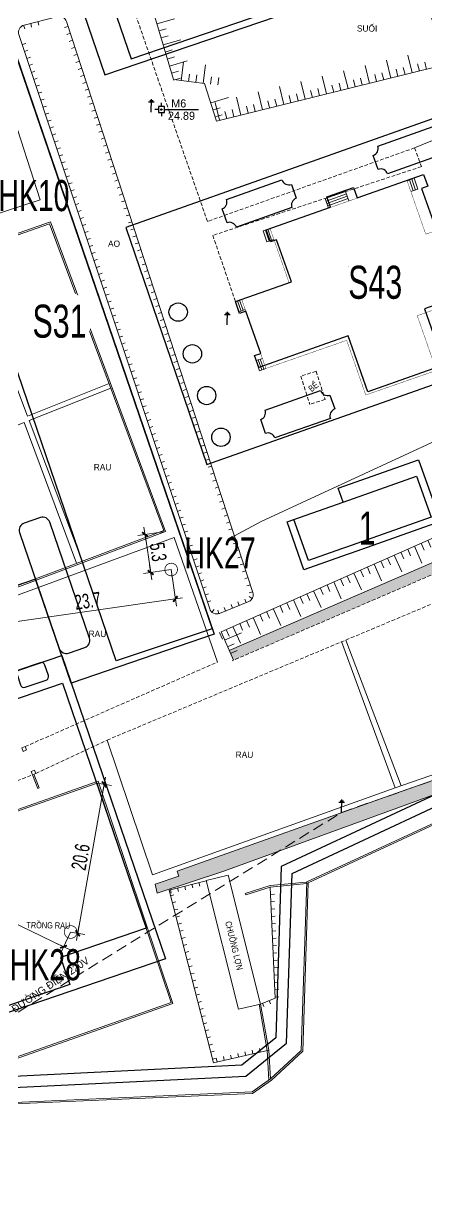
# Model space of a CAD drawing. Header units: inches. Extents: x 496359 to 501064, y 2374078 to 2377203.
# Drawn here: x 497523.6 to 497578.5, y 2376401.1 to 2376560.5 of the extents above; entities that cross this region are included whole.
import ezdxf
from ezdxf.enums import TextEntityAlignment as Align

# ---------------------------------------------------------------- set-up
doc = ezdxf.new("R2010")
doc.units = ezdxf.units.IN
doc.header["$MEASUREMENT"] = 0
doc.linetypes.add('DASHED', pattern=[0.75, 0.5, -0.25])
for name, color, linetype in [('cd', 7, 'Continuous'), ('chu', 6, 'Continuous'), ('coc', 1, 'Continuous'), ('MANH', 147, 'Continuous'), ('MOC - DC2', 1, 'Continuous'), ('NOI', 2, 'Continuous'), ('tl', 8, 'Continuous')]:
    doc.layers.add(name, color=color, linetype=linetype)
for name, color, linetype, lineweight in [('EG Text2', 7, 'Continuous', 18), ('ISO', 252, 'Continuous', 20), ('LC Dim', 8, 'Continuous', 18), ('LC Net dam 1', 30, 'Continuous', 30), ('LC Net manh', 239, 'Continuous', 5)]:
    doc.layers.add(name, color=color, linetype=linetype, lineweight=lineweight)
doc.styles.add('dien giai', font='', dxfattribs={"width": 0.8})
doc.styles.add('EG Hai', font='')
doc.styles.add('style1', font='')
doc.styles.get('dien giai').set_extended_font_data('.VnArial NarrowH')
doc.styles.get('EG Hai').set_extended_font_data('.VnArial NarrowH')
doc.styles.get('style1').set_extended_font_data('.VnAvantH')
doc.dimstyles.new('DIM300', dxfattribs={"dimscale": 0.5, "dimtxt": 2, "dimasz": 0.007, "dimexe": 1, "dimexo": 0, "dimgap": 0.4, "dimtad": 1, "dimtoh": 1, "dimdec": 1, "dimzin": 1, "dimdsep": 46, "dimtxsty": 'dien giai', "dimblk": 'rowdim', "dimcen": 2.5, "dimclrd": 256, "dimclre": 256, "dimclrt": 2, "dimazin": 0, "dimtfac": 1, "dimtdec": 1, "dimtix": 1, "dimtmove": 2, "dimatfit": 0, "dimldrblk": 'dot leader', "dimfxl": 2, "dimtolj": 1, "dimtzin": 0, "dimlwd": -1, "dimlwe": -1, "dimarcsym": 1})
pattern_1 = [(359.267215784, (-736010.08436, -2368366.01803), (0.566607394046, 0.317539068605), [0.375, -0.75]), (119.267215784, (-736010.08436, -2368366.01803), (-0.55830059713, 0.331926862913), [0.375, -0.75]), (59.267215784, (-736010.08436, -2368366.01803), (0.008306796916, 0.64946593152), [-0.75, 0.375])]

# ---------------------------------------------------------------- blocks, each defined once
blk = doc.blocks.new('1')
at = {"layer": 'tl', "color": 250, "lineweight": 0}
blk.add_line((0, -0.5), (0, 0), dxfattribs=at)
blk = doc.blocks.new('t2')
at = {"layer": 'tl', "color": 250, "lineweight": 0}
for p, q in [((-2, 0), (-2, -1)), ((-1, 0), (-1, -1)), ((0, 0), (0, -2.5))]:
    blk.add_line(p, q, dxfattribs=at)
blk = doc.blocks.new('cdien')
at = {"layer": 'cd', "extrusion": (-0.000518657, 0.000768986, 1)}
for p, q in [((0, 0), (0, 3.5, 0)), ((-0.8, 2.78, 0), (0.76, 2.78, 0)), ((-0.46, 3.14, 0), (0.49, 3.14, 0))]:
    blk.add_line(p, q, dxfattribs=at)
blk = doc.blocks.new('2')
at = {"layer": 'coc'}
blk.add_blockref('1', (0, 0.5), dxfattribs=at)
blk = doc.blocks.new('MOC')
at = {"layer": 'MOC - DC2'}
for points in [[(-0.4, 0), (-0.9, 0)], [(0, 0.4), (0, 0.9)], [(0.4, 0), (5.03, 0)], [(0, -0.4), (0, -0.9)]]:
    blk.add_lwpolyline(points, dxfattribs=at)
blk.add_lwpolyline([(-0.4, -0.4), (0.4, -0.4), (0.4, 0.4), (-0.4, 0.4)], close=True, dxfattribs=at)
blk.add_circle((0, 0), 0.0868, dxfattribs=at)
blk = doc.blocks.new('Nền HT mới')
at = {"layer": 'MANH', "lineweight": 0}
h = blk.add_hatch(dxfattribs=at)
h.set_pattern_fill('HONEY', color=8, scale=3, angle=-0.7328, style=0)
h.set_pattern_definition(pattern_1)
h.paths.add_polyline_path([(886.71, 219.73), (886.11, 221.17), (824.11, 194.32), (824.68, 193.01)])
h = blk.add_hatch(dxfattribs=at)
h.set_pattern_fill('HONEY', color=8, scale=3, angle=-0.7328, style=0)
h.set_pattern_definition(pattern_1)
h.paths.add_polyline_path([(862.74, 178.63), (901.15, 191.89), (920.24, 200.23), (913.11, 216.4), (912.22, 216), (918.46, 200.79), (890.57, 190.2), (847.37, 175.1), (817.03, 164.27), (817.27, 163.62), (814.02, 162.52), (814.33, 161.29), (823.38, 164.28)])
at = {"layer": 'MANH', "color": 2, "lineweight": 0}
blk.add_line((820.96, 163.01, -5.82), (823.98, 163.74, -4.92), dxfattribs=at)
at = {"layer": 'MANH', "color": 1, "linetype": 'DASHED', "lineweight": 0, "ltscale": 3, "elevation": -28.38}
blk.add_lwpolyline([(338.8, 83.45), (320.94, 78.75), (340.42, 30.66), (364.41, 31.76), (393.69, 33.78), (433.64, 49.39), (462.8, 58.64), (490.97, 67.81), (516.49, 76.2), (548.21, 86.54), (576.26, 95.7), (610.19, 94.18), (634.86, 101.12), (676.11, 115.48), (714.18, 128.71), (753.35, 142.39), (783.93, 137.98), (839.41, 172.28), (890.57, 190.2), (916.29, 216.65), (939.12, 240.49), (989.34, 305.87)], dxfattribs=at)
at = {"layer": 'MANH', "color": 4, "lineweight": 0, "elevation": -28.38}
for points in [[(625.82, 94.94), (694.69, 118.79), (709.81, 122.6), (746.29, 131.1), (750.58, 132.1), (766.12, 128.82), (774.27, 131.84), (782.63, 132.32), (788.25, 132.53), (794.88, 132.79), (827.24, 134.21), (829.73, 135.97), (833.89, 139.84), (834.67, 162.81), (863.51, 176.19), (895.21, 182.17), (920.73, 192.35), (930.35, 197.92), (944.79, 202.6), (967.22, 211.47)], [(846.31, 302.75), (851.18, 288.03), (854.71, 277.58), (863.84, 279.87), (878.01, 277.41), (887.02, 275.08), (904.86, 269.73), (934.71, 249.33), (944.97, 235.84), (960.04, 219.76), (967.56, 211.39), (944.86, 202.41), (930.43, 197.73), (920.81, 192.17), (895.27, 181.97), (863.57, 176), (834.85, 162.67)], [(626.85, 91.63), (626.06, 94.81), (694.75, 118.6), (709.86, 122.41), (746.34, 130.9), (750.58, 131.89), (766.14, 128.61), (774.31, 131.64), (782.64, 132.12), (788.26, 132.33), (794.89, 132.59), (827.3, 134.01), (829.85, 135.81), (834.12, 139.78), (834.85, 162.67)]]:
    blk.add_lwpolyline(points, dxfattribs=at)
at = {"layer": 'MANH', "color": 3, "linetype": 'DASHED', "lineweight": 0, "elevation": -28.38}
for points in [[(849.35, 262.81), (821.16, 252.78), (805.48, 297.91)], [(849.35, 262.81), (850.27, 260.25), (821.88, 250.88), (824.97, 241.87)], [(921.66, 233.9), (906.03, 227.29), (886.71, 219.73), (824.5, 192.93)], [(797.81, 177.6), (807.49, 182.13), (923.25, 230.69)], [(796.35, 181.25), (822.52, 192.77)], [(785.88, 135.62), (788.58, 136.32), (777.14, 169.37), (797.35, 177.41)]]:
    blk.add_lwpolyline(points, dxfattribs=at)
at = {"layer": 'MANH', "color": 2, "lineweight": 0, "elevation": -28.38}
for points in [[(824.68, 193.01), (823.01, 196.89), (881.74, 222.88), (857.79, 275.19), (822.4, 266.46), (820.77, 271.59), (816.52, 272.11), (813.22, 283.27), (822.94, 285.68), (831.91, 282.66), (850.99, 287.96)], [(791.78, 276.17), (798.4, 255.71)], [(849.35, 262.81), (855.68, 265.4), (871.1, 231.65), (828.48, 211.9), (824.84, 209.96)], [(848.32, 258.33), (849.28, 258.67)], [(848.64, 258.45), (849.16, 256.95)], [(848.96, 258.56), (849.48, 257.06)], [(849.28, 258.67), (849.8, 257.17)], [(837.18, 255.89), (839.95, 256.85)], [(839.95, 256.85), (840.4, 255.57)], [(848.84, 256.84), (849.8, 257.17)], [(788.64, 252.55), (798.4, 255.71)], [(837.18, 255.89), (837.63, 254.6)], [(837.3, 255.56), (840.06, 256.53)], [(837.41, 255.24), (840.17, 256.21)], [(837.52, 254.92), (840.29, 255.89)], [(792.78, 202.03), (815.45, 210.56), (799.8, 252.73), (776.87, 244.68), (776.87, 244.68), (792.78, 202.03)], [(829.68, 251.82), (828.72, 251.49)], [(829.24, 249.99), (828.72, 251.49)], [(829.56, 250.1), (829.04, 251.6)], [(830.21, 250.33), (829.24, 249.99)], [(829.88, 250.22), (829.36, 251.71)], [(788.29, 248.48), (796.65, 226.27)], [(825.82, 242.16), (824.97, 241.87)], [(825.45, 240.49), (824.97, 241.87)], [(825.73, 240.58), (825.25, 241.97)], [(826.3, 240.78), (825.45, 240.49)], [(826.02, 240.68), (825.53, 242.07)], [(828.63, 234.13), (827.78, 233.83)], [(828.26, 232.45), (827.78, 233.83)], [(828.54, 232.55), (828.06, 233.93)], [(828.26, 232.45), (829.11, 232.75)], [(828.82, 232.65), (828.34, 234.03)], [(796.65, 226.27), (807.76, 230.7)], [(808, 230.07), (796.88, 225.67)], [(796.22, 225.4), (785.81, 221.28)], [(803.34, 206.22), (796.22, 225.4)], [(796.88, 225.67), (804.09, 206.5)], [(813.67, 163.8), (846.69, 175.63), (879.84, 187.12), (917.56, 201.14), (911.37, 215.82), (907.68, 223.96)], [(824.11, 194.32), (886.11, 221.17)], [(817.27, 163.62), (817.03, 164.27), (847.37, 175.1), (890.57, 190.2), (918.46, 200.79), (912.22, 216), (913.11, 216.4), (920.24, 200.23), (901.15, 191.89), (862.74, 178.63), (823.38, 164.28), (814.33, 161.29), (814.02, 162.52), (817.27, 163.62)], [(822.52, 192.77), (816.65, 209.72), (788.36, 199.33), (795.14, 182.92)], [(839.4, 195.58), (846.69, 175.63)], [(847.54, 175.92), (839.98, 195.76)], [(807.49, 182.13), (813.67, 163.8)], [(798.09, 175.55), (797.34, 177.41)], [(798.27, 175.63), (797.53, 177.48)], [(816.46, 146.26), (790.04, 136.96), (779.47, 167.11), (806.27, 176.52), (816.46, 146.26)], [(798.09, 175.55), (798.27, 175.63)], [(829.49, 139.9), (821.97, 138.19), (815.93, 161.71), (820.97, 162.97)], [(825.36, 145.46), (820.96, 163.01)], [(828.38, 146.18), (823.98, 163.74)], [(834.85, 162.65), (834.66, 162.59)], [(826.36, 161.06), (826.3, 161.25)], [(829.71, 162.11), (830.36, 146.98), (828.38, 146.18)], [(828.38, 146.18), (825.36, 145.46)], [(829.53, 135.83), (829.3, 139.87), (828.18, 146.15)], [(829.73, 135.97), (829.49, 139.9), (828.38, 146.18)]]:
    blk.add_lwpolyline(points, dxfattribs=at)
blk.add_lwpolyline([(821.46, 200.01), (795.5, 278.24, -0.435873), (796.2, 279.53), (800.78, 280.68, -0.394322), (801.97, 280.02), (827.35, 202.25, -0.393708), (826.78, 201.02), (822.79, 199.4, -0.433538)], format="xyb", close=True, dxfattribs=at)
at = {"layer": 'MANH', "color": 2, "lineweight": 0, "const_width": 0.05, "elevation": -28.38}
blk.add_lwpolyline([(829.11, 232.75), (840.1, 236.59), (842.7, 229.14), (852.31, 232.49), (849.71, 239.94), (860.64, 243.87), (857.41, 253.34), (850.86, 251.05), (848.32, 258.33), (829.68, 251.82), (832.27, 244.42), (825.82, 242.16), (829.11, 232.75)], dxfattribs=at)
at = {"layer": 'MANH', "color": 2, "lineweight": 0, "elevation": -28.38}
for points in [[(792.9, 202.29), (815.2, 210.68), (799.68, 252.48), (777.13, 244.56)], [(796.53, 180.79), (796.35, 181.25), (795.88, 181.07), (796.07, 180.6)], [(797.81, 177.6), (797.63, 178.06), (797.16, 177.87), (797.35, 177.41)], [(816.21, 146.38), (790.17, 137.21), (779.73, 166.99), (806.15, 176.27), (816.21, 146.38)]]:
    blk.add_lwpolyline(points, close=True, dxfattribs=at)
at = {"layer": 'MANH', "color": 2, "linetype": 'DASHED', "lineweight": 0, "elevation": -28.38}
for points in [[(835.94, 232.38), (833.86, 231.72)], [(833.86, 231.72), (835.08, 227.87)], [(835.94, 232.38), (837.16, 228.54)], [(837.16, 228.54), (835.08, 227.87)]]:
    blk.add_lwpolyline(points, dxfattribs=at)
at = {"layer": 'MANH', "color": 1, "lineweight": 0, "elevation": -28.38}
for points in [[(834.67, 162.81), (834.61, 162.78), (829.67, 162.31), (826.3, 161.25)], [(834.66, 162.59), (829.71, 162.11), (826.36, 161.06)]]:
    blk.add_lwpolyline(points, dxfattribs=at)
at = {"layer": 'MOC - DC2', "lineweight": 0}
blk.add_point((814.89, 268.02, -3.49), dxfattribs=at)
at = {"layer": 'cd', "lineweight": 0, "xscale": 0.5, "yscale": 0.5, "zscale": 0.5, "rotation": 359.2672157837458}
for p in [(813.52, 267.68, -2.62), (823.84, 238.72, -2.53), (839.41, 172.28, -4.79)]:
    blk.add_blockref('cdien', p, dxfattribs=at)
at = {"layer": 'MOC - DC2', "lineweight": 0}
blk.add_blockref('MOC', (814.89, 268.02, -3.49), dxfattribs=at)
at = {"layer": 'NOI', "color": 2, "lineweight": 0}
for name, p, rotation in [('1', (796.13, 279.51, -2.69), 18.56999224266611), ('1', (797.1, 279.75, -2.69), 14.1542116848365), ('1', (798.07, 280, -2.69), 14.1542116848365), ('1', (802.19, 279.36, -2.69), 288.07267303035), ('t2', (814.28, 279.69, -2.99), 106.4640769393147), ('1', (802.5, 278.41, -2.69), 288.07267303035), ('1', (802.81, 277.46, -2.69), 288.07267303035), ('t2', (815.13, 276.82, -2.99), 106.4640769393147), ('1', (795.95, 276.88, -2.69), 108.3585656710633), ('1', (796.26, 275.94, -2.69), 108.3585656710633), ('1', (803.12, 276.51, -2.69), 288.07267303035), ('t2', (849.03, 273.02, -2.99), 193.8533000437479), ('1', (796.58, 274.99, -2.69), 108.3585656710633), ('1', (796.89, 274.04, -2.69), 108.3585656710633), ('1', (803.43, 275.55, -2.69), 288.07267303035), ('1', (803.74, 274.6, -2.69), 288.07267303035), ('t2', (815.98, 273.94, -2.99), 106.4640769393147), ('t2', (817.6, 271.98, -2.99), 173.1013544266785), ('t2', (843.2, 271.59, -2.99), 193.8533000437479), ('t2', (846.11, 272.31, -2.99), 193.8533000437479), ('1', (797.21, 273.09, -2.69), 108.3585656710633), ('1', (804.05, 273.65, -2.69), 288.07267303035), ('1', (804.36, 272.7, -2.69), 288.07267303035), ('t2', (820.58, 271.62, -2.99), 173.1013544266785), ('t2', (837.37, 270.15, -2.99), 193.8533000437479), ('t2', (840.29, 270.87, -2.99), 193.8533000437479), ('1', (797.52, 272.14, -2.69), 108.3585656710633), ('1', (797.84, 271.19, -2.69), 108.3585656710633), ('1', (804.67, 271.75, -2.69), 288.07267303035), ('t2', (831.55, 268.72, -2.99), 193.8533000437479), ('t2', (834.46, 269.43, -2.99), 193.8533000437479), ('1', (798.15, 270.24, -2.69), 108.3585656710633), ('1', (798.47, 269.29, -2.69), 108.3585656710633), ('1', (804.98, 270.8, -2.69), 288.07267303035), ('1', (805.29, 269.85, -2.69), 288.07267303035), ('t2', (821.62, 268.92, -2.99), 107.6315246291364), ('t2', (822.81, 266.56, -2.99), 193.8533000437479), ('t2', (825.72, 267.28, -2.99), 193.8533000437479), ('t2', (828.64, 268, -2.99), 193.8533000437479), ('1', (798.78, 268.34, -2.69), 108.3585656710633), ('1', (805.6, 268.9, -2.69), 288.07267303035), ('1', (805.91, 267.95, -2.69), 288.07267303035), ('1', (799.1, 267.39, -2.69), 108.3585656710633), ('1', (799.41, 266.44, -2.69), 108.3585656710633), ('1', (806.22, 267, -2.69), 288.07267303035), ('1', (799.73, 265.5, -2.69), 108.3585656710633), ('1', (800.04, 264.55, -2.69), 108.3585656710633), ('1', (806.54, 266.05, -2.69), 288.07267303035), ('1', (806.85, 265.1, -2.69), 288.07267303035), ('1', (800.36, 263.6, -2.69), 108.3585656710633), ('1', (807.16, 264.15, -2.69), 288.07267303035), ('1', (807.47, 263.2, -2.69), 288.07267303035), ('1', (800.67, 262.65, -2.69), 108.3585656710633), ('1', (800.99, 261.7, -2.69), 108.3585656710633), ('1', (807.78, 262.25, -2.69), 288.07267303035), ('1', (801.3, 260.75, -2.69), 108.3585656710633), ('1', (801.62, 259.8, -2.69), 108.3585656710633), ('1', (808.09, 261.29, -2.69), 288.07267303035), ('1', (808.4, 260.34, -2.69), 288.07267303035), ('1', (801.93, 258.85, -2.69), 108.3585656710633), ('1', (808.71, 259.39, -2.69), 288.07267303035), ('1', (809.02, 258.44, -2.69), 288.07267303035), ('1', (802.25, 257.9, -2.69), 108.3585656710633), ('1', (802.56, 256.95, -2.69), 108.3585656710633), ('1', (809.33, 257.49, -2.69), 288.07267303035), ('1', (802.88, 256, -2.69), 108.3585656710633), ('1', (803.19, 255.05, -2.69), 108.3585656710633), ('1', (809.64, 256.54, -2.69), 288.07267303035), ('1', (809.95, 255.59, -2.69), 288.07267303035), ('1', (803.51, 254.11, -2.69), 108.3585656710633), ('1', (810.26, 254.64, -2.69), 288.07267303035), ('1', (810.57, 253.69, -2.69), 288.07267303035), ('1', (803.82, 253.16, -2.69), 108.3585656710633), ('1', (804.14, 252.21, -2.69), 108.3585656710633), ('1', (810.88, 252.74, -2.69), 288.07267303035), ('1', (804.45, 251.26, -2.69), 108.3585656710633), ('1', (804.77, 250.31, -2.69), 108.3585656710633), ('1', (811.19, 251.79, -2.69), 288.07267303035), ('1', (811.5, 250.84, -2.69), 288.07267303035), ('1', (805.08, 249.36, -2.69), 108.3585656710633), ('1', (811.81, 249.89, -2.69), 288.07267303035), ('1', (812.12, 248.94, -2.69), 288.07267303035), ('1', (805.4, 248.41, -2.69), 108.3585656710633), ('1', (805.71, 247.46, -2.69), 108.3585656710633), ('1', (812.43, 247.99, -2.69), 288.07267303035), ('1', (806.03, 246.51, -2.69), 108.3585656710633), ('1', (806.34, 245.56, -2.69), 108.3585656710633), ('1', (812.74, 247.03, -2.69), 288.07267303035), ('1', (813.05, 246.08, -2.69), 288.07267303035), ('1', (806.66, 244.61, -2.69), 108.3585656710633), ('1', (813.36, 245.13, -2.69), 288.07267303035), ('1', (813.67, 244.18, -2.69), 288.07267303035), ('1', (806.97, 243.67, -2.69), 108.3585656710633), ('1', (807.29, 242.72, -2.69), 108.3585656710633), ('1', (813.98, 243.23, -2.69), 288.07267303035), ('1', (807.6, 241.77, -2.69), 108.3585656710633), ('1', (807.92, 240.82, -2.69), 108.3585656710633), ('1', (814.29, 242.28, -2.69), 288.07267303035), ('1', (814.6, 241.33, -2.69), 288.07267303035), ('1', (808.23, 239.87, -2.69), 108.3585656710633), ('1', (814.91, 240.38, -2.69), 288.07267303035), ('1', (815.22, 239.43, -2.69), 288.07267303035), ('1', (808.55, 238.92, -2.69), 108.3585656710633), ('1', (808.86, 237.97, -2.69), 108.3585656710633), ('1', (815.53, 238.48, -2.69), 288.07267303035), ('1', (815.84, 237.53, -2.69), 288.07267303035), ('1', (809.18, 237.02, -2.69), 108.3585656710633), ('1', (809.49, 236.07, -2.69), 108.3585656710633), ('1', (816.15, 236.58, -2.69), 288.07267303035), ('1', (809.81, 235.12, -2.69), 108.3585656710633), ('1', (810.12, 234.17, -2.69), 108.3585656710633), ('1', (816.46, 235.63, -2.69), 288.07267303035), ('1', (816.77, 234.68, -2.69), 288.07267303035), ('1', (810.44, 233.23, -2.69), 108.3585656710633), ('1', (817.08, 233.73, -2.69), 288.07267303035), ('1', (817.39, 232.77, -2.69), 288.07267303035), ('1', (810.75, 232.28, -2.69), 108.3585656710633), ('1', (811.07, 231.33, -2.69), 108.3585656710633), ('1', (817.7, 231.82, -2.69), 288.07267303035), ('1', (811.38, 230.38, -2.69), 108.3585656710633), ('1', (811.7, 229.43, -2.69), 108.3585656710633), ('1', (818.01, 230.87, -2.69), 288.07267303035), ('1', (818.32, 229.92, -2.69), 288.07267303035), ('1', (812.01, 228.48, -2.69), 108.3585656710633), ('1', (818.63, 228.97, -2.69), 288.07267303035), ('1', (818.94, 228.02, -2.69), 288.07267303035), ('1', (812.33, 227.53, -2.69), 108.3585656710633), ('1', (812.64, 226.58, -2.69), 108.3585656710633), ('1', (819.25, 227.07, -2.69), 288.07267303035), ('1', (812.96, 225.63, -2.69), 108.3585656710633), ('1', (813.27, 224.68, -2.69), 108.3585656710633), ('1', (819.56, 226.12, -2.69), 288.07267303035), ('1', (819.87, 225.17, -2.69), 288.07267303035), ('1', (813.59, 223.73, -2.69), 108.3585656710633), ('1', (820.19, 224.22, -2.69), 288.07267303035), ('1', (820.5, 223.27, -2.69), 288.07267303035), ('1', (813.9, 222.79, -2.69), 108.3585656710633), ('1', (814.22, 221.84, -2.69), 108.3585656710633), ('1', (820.81, 222.32, -2.69), 288.07267303035), ('1', (814.53, 220.89, -2.69), 108.3585656710633), ('1', (814.85, 219.94, -2.69), 108.3585656710633), ('1', (821.12, 221.37, -2.69), 288.07267303035), ('1', (821.43, 220.42, -2.69), 288.07267303035), ('1', (815.16, 218.99, -2.69), 108.3585656710633), ('1', (821.74, 219.47, -2.69), 288.07267303035), ('1', (822.05, 218.51, -2.69), 288.07267303035), ('1', (815.48, 218.04, -2.69), 108.3585656710633), ('1', (815.79, 217.09, -2.69), 108.3585656710633), ('1', (822.36, 217.56, -2.69), 288.07267303035), ('1', (816.11, 216.14, -2.69), 108.3585656710633), ('1', (816.42, 215.19, -2.69), 108.3585656710633), ('1', (822.67, 216.61, -2.69), 288.07267303035), ('1', (822.98, 215.66, -2.69), 288.07267303035), ('1', (816.74, 214.24, -2.69), 108.3585656710633), ('1', (823.29, 214.71, -2.69), 288.07267303035), ('1', (823.6, 213.76, -2.69), 288.07267303035), ('1', (817.05, 213.29, -2.69), 108.3585656710633), ('1', (817.37, 212.35, -2.69), 108.3585656710633), ('1', (823.91, 212.81, -2.69), 288.07267303035), ('1', (817.68, 211.4, -2.69), 108.3585656710633), ('1', (818, 210.45, -2.69), 108.3585656710633), ('1', (824.22, 211.86, -2.69), 288.07267303035), ('1', (824.53, 210.91, -2.69), 288.07267303035), ('1', (818.31, 209.5, -2.69), 108.3585656710633), ('1', (824.84, 209.96, -2.69), 288.07267303035), ('1', (825.15, 209.01, -2.69), 288.07267303035), ('t2', (852.06, 209.75, -2.99), 23.87087660466218), ('1', (818.63, 208.55, -2.69), 108.3585656710633), ('1', (818.94, 207.6, -2.69), 108.3585656710633), ('1', (825.46, 208.06, -2.69), 288.07267303035), ('t2', (846.58, 207.32, -2.99), 23.87087660466218), ('t2', (849.32, 208.53, -2.99), 23.87087660466218), ('1', (819.26, 206.65, -2.69), 108.3585656710633), ('1', (819.57, 205.7, -2.69), 108.3585656710633), ('1', (825.77, 207.11, -2.69), 288.07267303035), ('1', (826.08, 206.16, -2.69), 288.07267303035), ('t2', (843.83, 206.11, -2.99), 23.87087660466218), ('1', (819.89, 204.75, -2.69), 108.3585656710633), ('1', (826.39, 205.21, -2.69), 288.07267303035), ('1', (826.7, 204.26, -2.69), 288.07267303035), ('t2', (841.09, 204.89, -2.99), 23.87087660466218), ('1', (820.2, 203.8, -2.69), 108.3585656710633), ('1', (820.52, 202.85, -2.69), 108.3585656710633), ('1', (827.01, 203.3, -2.69), 288.07267303035), ('t2', (835.6, 202.46, -2.99), 23.87087660466218), ('t2', (838.34, 203.68, -2.99), 23.87087660466218), ('1', (820.83, 201.91, -2.69), 108.3585656710633), ('1', (821.15, 200.96, -2.69), 108.3585656710633), ('1', (825.49, 200.49, -2.69), 202.1127662904505), ('1', (826.41, 200.87, -2.69), 202.1127662904505), ('1', (827.24, 201.4, -2.69), 236.7992771378505), ('1', (827.32, 202.35, -2.69), 288.07267303035), ('t2', (832.86, 201.25, -2.99), 23.87087660466218), ('1', (821.77, 199.56, -2.69), 139.865670783942), ('1', (822.71, 199.37, -2.69), 197.1614502982286), ('1', (823.63, 199.74, -2.69), 202.1127662904505), ('1', (824.56, 200.12, -2.69), 202.1127662904505), ('t2', (830.11, 200.04, -2.99), 23.87087660466218), ('t2', (827.37, 198.82, -2.99), 23.87087660466218), ('t2', (824.63, 197.61, -2.99), 23.87087660466218), ('t2', (823.49, 195.76, -2.99), 113.3072559681336), ('1', (820, 162.73, -5.19), 14.06155173474005), ('1', (816.12, 161.76, -5.19), 14.06155173474005), ('1', (816.12, 160.94, -5.19), 104.4116031441959), ('1', (817.09, 162, -5.19), 14.06155173474005), ('1', (818.06, 162.24, -5.19), 14.06155173474005), ('1', (819.03, 162.49, -5.19), 14.06155173474005), ('1', (816.37, 159.97, -5.19), 104.4116031441959), ('1', (816.62, 159, -5.19), 104.4116031441959), ('1', (816.87, 158.03, -5.19), 104.4116031441959), ('1', (817.12, 157.06, -5.19), 104.4116031441959), ('1', (817.37, 156.09, -5.19), 104.4116031441959), ('1', (817.62, 155.13, -5.19), 104.4116031441959), ('1', (817.87, 154.16, -5.19), 104.4116031441959), ('1', (818.12, 153.19, -5.19), 104.4116031441959), ('1', (818.36, 152.22, -5.19), 104.4116031441959), ('1', (818.61, 151.25, -5.19), 104.4116031441959), ('1', (818.86, 150.28, -5.19), 104.4116031441959), ('1', (819.11, 149.31, -5.19), 104.4116031441959), ('1', (819.36, 148.35, -5.19), 104.4116031441959), ('1', (819.61, 147.38, -5.19), 104.4116031441959), ('1', (819.86, 146.41, -5.19), 104.4116031441959), ('1', (820.11, 145.44, -5.19), 104.4116031441959), ('1', (820.36, 144.47, -5.19), 104.4116031441959), ('1', (820.6, 143.5, -5.19), 104.4116031441959), ('1', (820.85, 142.53, -5.19), 104.4116031441959), ('1', (821.1, 141.57, -5.19), 104.4116031441959), ('1', (821.35, 140.6, -5.19), 104.4116031441959), ('1', (829.3, 139.85, -5.19), 192.7632378447306), ('1', (821.6, 139.63, -5.19), 104.4116031441959), ('1', (821.85, 138.66, -5.19), 104.4116031441959), ('1', (822.47, 138.31, -5.19), 192.7632378447306), ('1', (823.45, 138.53, -5.19), 192.7632378447306), ('1', (824.42, 138.75, -5.19), 192.7632378447306), ('1', (825.4, 138.97, -5.19), 192.7632378447306), ('1', (826.37, 139.19, -5.19), 192.7632378447306), ('1', (827.35, 139.41, -5.19), 192.7632378447306), ('1', (828.33, 139.63, -5.19), 192.7632378447306)]:
    blk.add_blockref(name, p, dxfattribs=dict(at, rotation=rotation))
at = {"layer": 'NOI', "lineweight": 0}
for p, rotation in [((829.76, 161.11, -28.38), 272.4633702325879), ((829.8, 160.11, -28.38), 272.4633702325879), ((829.84, 159.11, -28.38), 272.4633702325879), ((829.88, 158.11, -28.38), 272.4633702325879), ((829.93, 157.11, -28.38), 272.4633702325879), ((829.97, 156.12, -28.38), 272.4633702325879), ((830.01, 155.12, -28.38), 272.4633702325879), ((830.06, 154.12, -28.38), 272.4633702325879), ((830.1, 153.12, -28.38), 272.4633702325879), ((830.14, 152.12, -28.38), 272.4633702325879), ((830.19, 151.12, -28.38), 272.4633702325879), ((830.23, 150.12, -28.38), 272.4633702325879), ((830.27, 149.12, -28.38), 272.4633702325879), ((829.57, 146.66, -28.38), 201.7337488861167), ((830.31, 148.12, -28.38), 272.4633702325879), ((830.36, 147.12, -28.38), 272.4633702325879), ((828.64, 146.29, -28.38), 201.7337488861167)]:
    blk.add_blockref('2', p, dxfattribs=dict(at, rotation=rotation))
at = {"layer": 'chu', "color": 6, "lineweight": 0, "style": 'style1'}
for s, height, rotation, p in [('suèi', 0.85, 359.2672, (841.49, 278.66, -28.38)), ('AO', 0.85, 359.2672, (807.62, 249.34, -28.38)), ('NHµ BÕP', 0.85, 359.2672, (840.24, 245.84, -28.38)), ('RAU', 0.85, 359.2672, (797.61, 239.57, -28.38)), ('RAU', 0.85, 359.2672, (805.68, 218.9, -28.38)), ('RAU', 0.85, 359.2672, (804.98, 196.19, -28.38)), ('RAU', 0.85, 359.2672, (824.99, 179.73, -28.38)), ('§¦êNG §IÖN 220V', 1, 33.8655, (794.94, 144.97, -28.38))]:
    blk.add_text(s, height=height, rotation=rotation, dxfattribs=at).set_placement(p)
at = {"layer": 'chu', "color": 6, "lineweight": 0, "ltscale": 0.8, "style": 'style1', "width": 0.7}
for s, rotation, p in [('BÓ', 39.2438, (835.33, 229.51, -28.38)), ('TRåNG RAU', 359.2672, (796.52, 156.52, -28.38))]:
    blk.add_text(s, height=0.85, rotation=rotation, dxfattribs=at).set_placement(p)
at = {"layer": 'chu', "color": 6, "lineweight": 0, "style": 'style1', "width": 0.7}
blk.add_text('CHU¤NG LîN', height=0.85, rotation=283.8158, dxfattribs=at).set_placement((823.55, 157.35, -28.38))
at = {"layer": 'MOC - DC2', "lineweight": 0, "style": 'style1'}
for s, p in [('M6', (816.23, 268.31, -3.49)), ('24.89', (815.78, 266.63, -3.49))]:
    blk.add_text(s, height=1.1, dxfattribs=at).set_placement(p)
blk = doc.blocks.new('rowdim')
blk.add_line((-200, 0), (200, 0))
at = {"const_width": 50}
blk.add_lwpolyline([(-71, -71), (71, 71)], dxfattribs=at)
blk = doc.blocks.new('*D371')
at = {"layer": 'Defpoints', "color": 0, "transparency": 16777216}
for p in [(497543.74, 2376486.14), (497520.3, 2376482.81), (497544.31, 2376482.13)]:
    blk.add_point(p, dxfattribs=at)
at = {"layer": 'LC Dim', "transparency": 16777216}
for p, q in [((497543.74, 2376486.14), (497544.45, 2376481.14)), ((497520.3, 2376482.81), (497521.01, 2376477.81)), ((497520.87, 2376478.8), (497544.3, 2376482.13))]:
    blk.add_line(p, q, dxfattribs=at)
at = {"layer": 'LC Dim', "transparency": 16777216, "xscale": 0.005, "yscale": 0.005, "zscale": 0.005}
for p, rotation in [((497544.31, 2376482.13), 8.092863993831273), ((497520.87, 2376478.8), 188.0928639938313)]:
    blk.add_blockref('rowdim', p, dxfattribs=dict(at, rotation=rotation))
at = {"layer": 'LC Dim', "color": 2, "transparency": 16777216, "insert": (497532.39, 2376481.87), "char_height": 2, "attachment_point": 5, "rotation": 8.0929, "style": 'dien giai'}
blk.add_mtext('\\A1;23.7', dxfattribs=at)
blk = doc.blocks.new('dot leader')
at = {"const_width": 50}
blk.add_lwpolyline([(-25, 0, 1), (25, 0, 1)], format="xyb", close=True, dxfattribs=at)
blk = doc.blocks.new('*D372')
at = {"layer": 'Defpoints', "color": 0, "transparency": 16777216}
for p in [(497542.97, 2376491.33), (497540.95, 2376485.73), (497543.74, 2376486.14)]:
    blk.add_point(p, dxfattribs=at)
at = {"layer": 'LC Dim', "transparency": 16777216}
for p, q in [((497542.97, 2376491.33), (497539.19, 2376490.77)), ((497540.18, 2376490.91), (497540.95, 2376485.73)), ((497543.74, 2376486.14), (497539.97, 2376485.58))]:
    blk.add_line(p, q, dxfattribs=at)
at = {"layer": 'LC Dim', "transparency": 16777216, "xscale": 0.005, "yscale": 0.005, "zscale": 0.005}
for p, rotation in [((497540.18, 2376490.92), 98.44935119887685), ((497540.95, 2376485.73), 278.4493511988769)]:
    blk.add_blockref('rowdim', p, dxfattribs=dict(at, rotation=rotation))
at = {"layer": 'LC Dim', "color": 2, "transparency": 16777216, "insert": (497541.97, 2376488.53), "char_height": 2, "attachment_point": 5, "rotation": 278.4494, "style": 'dien giai'}
blk.add_mtext('\\A1;5.3', dxfattribs=at)
blk = doc.blocks.new('*D375')
at = {"layer": 'Defpoints', "color": 0, "transparency": 16777216}
for p in [(497507.24, 2376447.76), (497530.06, 2376436.76), (497529.09, 2376434.75)]:
    blk.add_point(p, dxfattribs=at)
at = {"layer": 'LC Dim', "transparency": 16777216}
for p, q in [((497507.24, 2376447.76), (497505.84, 2376444.84)), ((497506.28, 2376445.74), (497529.09, 2376434.75)), ((497530.06, 2376436.76), (497528.66, 2376433.85))]:
    blk.add_line(p, q, dxfattribs=at)
for p, xscale, yscale, zscale, rotation in [((497506.27, 2376445.74), 0.005, 0.005, 0.005, 154.2730740229123), ((497529.09, 2376434.75), 0.005000000000000001, 0.005000000000000001, 0.005000000000000001, 334.2730740229123)]:
    blk.add_blockref('rowdim', p, dxfattribs=dict(at, xscale=xscale, yscale=yscale, zscale=zscale, rotation=rotation))
at = {"layer": 'LC Dim', "color": 2, "transparency": 16777216, "insert": (497518.3, 2376441.53), "char_height": 2, "attachment_point": 5, "rotation": 334.2731, "style": 'dien giai'}
blk.add_mtext('\\A1;25.3', dxfattribs=at)
blk = doc.blocks.new('*D376')
at = {"layer": 'Defpoints', "color": 0, "transparency": 16777216}
for p in [(497533.66, 2376457.04), (497534.62, 2376456.87), (497530.06, 2376436.76)]:
    blk.add_point(p, dxfattribs=at)
at = {"layer": 'LC Dim', "transparency": 16777216}
for p, q in [((497531.02, 2376436.6), (497534.62, 2376456.87)), ((497533.66, 2376457.04), (497535.61, 2376456.7)), ((497530.06, 2376436.76), (497532, 2376436.42))]:
    blk.add_line(p, q, dxfattribs=at)
at = {"layer": 'LC Dim', "transparency": 16777216, "xscale": 0.005, "yscale": 0.005, "zscale": 0.005}
for p, rotation in [((497534.62, 2376456.87), 79.92680657561455), ((497531.02, 2376436.59), 259.9268065756146)]:
    blk.add_blockref('rowdim', p, dxfattribs=dict(at, rotation=rotation))
at = {"layer": 'LC Dim', "color": 2, "transparency": 16777216, "insert": (497531.42, 2376446.98), "char_height": 2, "attachment_point": 5, "rotation": 79.9268, "style": 'dien giai'}
blk.add_mtext('\\A1;20.6', dxfattribs=at)

msp = doc.modelspace()

# ---------------------------------------------------------------- linework, layer by layer
at = {"layer": 'LC Net dam 1'}
for points in [[(497538.29, 2376555.72), (497564.65, 2376564.73), (497560.27, 2376577.56), (497533.9, 2376568.55)], [(497504.01, 2376419.82), (497489.89, 2376461.13), (497528.84, 2376474.44), (497542.96, 2376433.12)]]:
    msp.add_lwpolyline(points, close=True, dxfattribs=at)
msp.add_lwpolyline([(497529.03, 2376570.15), (497534.7, 2376553.54), (497569.82, 2376565.53)], dxfattribs=at)
for points in [[(497579.39, 2376546.48, 0.414214), (497580.67, 2376545.87), (497581.34, 2376543.99, 0.414214), (497580.73, 2376542.71), (497573.18, 2376540.04, 0.414214), (497571.91, 2376540.65), (497571.24, 2376542.54, 0.414214), (497571.85, 2376543.82)], [(497558.82, 2376539.21, 0.414214), (497560.1, 2376538.6), (497560.76, 2376536.71, 0.414214), (497560.15, 2376535.44), (497552.61, 2376532.77, 0.414214), (497551.34, 2376533.38), (497550.67, 2376535.26, 0.414214), (497551.28, 2376536.54)], [(497564.07, 2376510.51, 0.414214), (497565.34, 2376509.9), (497566.01, 2376508.01, 0.414214), (497565.4, 2376506.73), (497557.86, 2376504.07, 0.414214), (497556.58, 2376504.68), (497555.92, 2376506.56, 0.414214), (497556.52, 2376507.84)], [(497523.74, 2376492.46, 0.414214), (497523.12, 2376491.19), (497528.52, 2376475.38, 0.414214), (497529.79, 2376474.76), (497531.99, 2376475.51, 0.414214), (497532.62, 2376476.78), (497527.22, 2376492.59, 0.414214), (497525.95, 2376493.21)], [(497523.89, 2376470.1), (497526.73, 2376471.07, 0.414214), (497527.04, 2376471.71), (497526.55, 2376473.13, 0.414214), (497525.92, 2376473.44), (497523.08, 2376472.47, 0.414214), (497522.77, 2376471.83), (497523.25, 2376470.41, 0.414214)]]:
    msp.add_lwpolyline(points, format="xyb", close=True, dxfattribs=at)
at = {"layer": 'LC Net dam 1', "const_width": 0.1}
for points in [[(497542.88, 2376486.14, 1), (497544.6, 2376486.14, 1)], [(497529.2, 2376436.76, 1), (497530.93, 2376436.76, 1)]]:
    msp.add_lwpolyline(points, format="xyb", close=True, dxfattribs=at)
at = {"layer": 'LC Net dam 1', "elevation": -268.38}
msp.add_lwpolyline([(497528.7, 2376433.3), (497529.96, 2376429.61), (497516.56, 2376425.04), (497515.3, 2376428.73), (497503.66, 2376424.75), (497492.25, 2376458.14), (497528.93, 2376470.68), (497540.34, 2376437.28)], close=True, dxfattribs=at)
at = {"layer": 'LC Net dam 1'}
for centre in [(497544.69, 2376521.2), (497546.63, 2376515.52), (497548.57, 2376509.84), (497550.51, 2376504.16)]:
    msp.add_circle(centre, 1.25, dxfattribs=at)

# ---------------------------------------------------------------- block references
at = {"layer": 'LC Net manh'}
msp.add_blockref('Nền HT mới', (496727.52, 2376280.77, 2.92), dxfattribs=at)

# ---------------------------------------------------------------- texts
at = {"layer": 'EG Text2', "style": 'EG Hai', "width": 0.8}
for s, p in [('hk10', (497525.06, 2376537.07, -0.04)), ('hk27', (497550.39, 2376488.4, -78.96)), ('hk28', (497526.62, 2376432.31, -78.96))]:
    msp.add_text(s, height=4.224, rotation=0, dxfattribs=at).set_placement(p, align=Align.MIDDLE_CENTER)

# ---------------------------------------------------------------- dimensions: what is measured, and where the dimension line sits
at = {"layer": 'LC Dim'}
for p1, p2, distance, picture, middle in [((497542.9679, 2376491.3323, -25.452), (497543.7393, 2376486.1391, -25.452), -2.8157, '*D372', (497541.9749, 2376488.5309, -25.452)), ((497520.3, 2376482.81, -25.45), (497543.74, 2376486.14, -25.45), -4.05, '*D371', (497532.39, 2376481.87, -25.45)), ((497530.06, 2376436.76, -25.45), (497533.66, 2376457.04, -25.45), -0.97, '*D376', (497531.42, 2376446.98, -25.45)), ((497507.24, 2376447.76, -25.45), (497530.06, 2376436.76, -25.45), -2.24, '*D375', (497518.3, 2376441.53, -25.45))]:
    dim = msp.add_aligned_dim(p1=p1, p2=p2, distance=distance, dimstyle='DIM300', override={"dimscale": 1, "dimasz": 0.005, "dimpost": ''}, dxfattribs=at)
    dim.commit()
    dim.dimension.update_dxf_attribs({"geometry": picture, "text_midpoint": middle})

# ---------------------------------------------------------------- next in the draw order: wipeouts: each hides what was drawn before it
at = {"ltscale": 500}
for points, z in [([(497568.6, 2376522.33), (497568.13, 2376522.88), (497567.88, 2376523.28), (497567.65, 2376523.78), (497567.48, 2376524.31), (497567.39, 2376524.8), (497567.35, 2376525.24), (497567.37, 2376525.77), (497567.43, 2376526.17), (497567.59, 2376526.74), (497567.72, 2376527.06), (497567.94, 2376527.49), (497568.21, 2376527.89), (497568.59, 2376528.33), (497568.99, 2376528.68), (497569.46, 2376529), (497569.92, 2376529.23), (497570.35, 2376529.39), (497570.75, 2376529.49), (497571.25, 2376529.56), (497571.69, 2376529.57), (497572.1, 2376529.54), (497572.64, 2376529.44), (497573.05, 2376529.31), (497573.43, 2376529.15), (497574.02, 2376528.81), (497574.28, 2376528.61), (497574.58, 2376528.34), (497574.83, 2376528.06), (497575.1, 2376527.71), (497575.34, 2376527.3), (497575.5, 2376526.96), (497575.63, 2376526.61), (497575.75, 2376526.16), (497575.81, 2376525.76), (497575.83, 2376525.18), (497575.77, 2376524.63), (497575.67, 2376524.19), (497575.56, 2376523.84), (497575.36, 2376523.4), (497575.14, 2376523.02), (497574.93, 2376522.73), (497574.59, 2376522.35), (497574.33, 2376522.1), (497573.92, 2376521.8), (497573.64, 2376521.63), (497573.39, 2376521.5), (497573.09, 2376521.37), (497572.74, 2376521.26), (497572.41, 2376521.18), (497572.06, 2376521.12), (497571.71, 2376521.1), (497571.42, 2376521.1), (497570.99, 2376521.14), (497570.62, 2376521.21), (497570.22, 2376521.33), (497569.82, 2376521.48), (497569.35, 2376521.74), (497569.13, 2376521.89), (497568.82, 2376522.13)], -292.38), ([(497525.63, 2376517.03), (497525.16, 2376517.58), (497524.91, 2376517.98), (497524.68, 2376518.47), (497524.51, 2376519), (497524.42, 2376519.49), (497524.38, 2376519.93), (497524.4, 2376520.46), (497524.46, 2376520.86), (497524.62, 2376521.44), (497524.75, 2376521.75), (497524.97, 2376522.19), (497525.24, 2376522.58), (497525.62, 2376523.02), (497526.02, 2376523.38), (497526.49, 2376523.7), (497526.95, 2376523.93), (497527.38, 2376524.08), (497527.78, 2376524.18), (497528.28, 2376524.26), (497528.72, 2376524.27), (497529.13, 2376524.24), (497529.67, 2376524.14), (497530.08, 2376524.01), (497530.46, 2376523.85), (497531.05, 2376523.5), (497531.31, 2376523.3), (497531.61, 2376523.03), (497531.86, 2376522.76), (497532.13, 2376522.41), (497532.37, 2376522), (497532.53, 2376521.66), (497532.66, 2376521.31), (497532.78, 2376520.85), (497532.84, 2376520.45), (497532.86, 2376519.87), (497532.8, 2376519.32), (497532.7, 2376518.89), (497532.59, 2376518.54), (497532.39, 2376518.09), (497532.17, 2376517.71), (497531.96, 2376517.42), (497531.62, 2376517.04), (497531.36, 2376516.8), (497530.95, 2376516.49), (497530.67, 2376516.32), (497530.42, 2376516.2), (497530.12, 2376516.07), (497529.77, 2376515.95), (497529.44, 2376515.87), (497529.09, 2376515.82), (497528.74, 2376515.79), (497528.45, 2376515.8), (497528.02, 2376515.84), (497527.65, 2376515.9), (497527.25, 2376516.02), (497526.85, 2376516.18), (497526.38, 2376516.43), (497526.16, 2376516.58), (497525.85, 2376516.82)], -292.38), ([(497567.47, 2376488.85), (497567.01, 2376489.4), (497566.75, 2376489.8), (497566.52, 2376490.3), (497566.35, 2376490.82), (497566.26, 2376491.32), (497566.22, 2376491.76), (497566.24, 2376492.28), (497566.31, 2376492.69), (497566.46, 2376493.26), (497566.59, 2376493.58), (497566.81, 2376494.01), (497567.08, 2376494.41), (497567.46, 2376494.85), (497567.86, 2376495.2), (497568.33, 2376495.52), (497568.79, 2376495.75), (497569.22, 2376495.91), (497569.62, 2376496.01), (497570.13, 2376496.08), (497570.56, 2376496.09), (497570.97, 2376496.06), (497571.51, 2376495.96), (497571.92, 2376495.83), (497572.31, 2376495.67), (497572.89, 2376495.33), (497573.15, 2376495.13), (497573.45, 2376494.86), (497573.7, 2376494.58), (497573.97, 2376494.23), (497574.22, 2376493.82), (497574.37, 2376493.48), (497574.5, 2376493.13), (497574.62, 2376492.68), (497574.68, 2376492.28), (497574.7, 2376491.7), (497574.64, 2376491.15), (497574.54, 2376490.71), (497574.43, 2376490.36), (497574.23, 2376489.91), (497574.01, 2376489.54), (497573.8, 2376489.25), (497573.46, 2376488.87), (497573.2, 2376488.62), (497572.79, 2376488.32), (497572.51, 2376488.15), (497572.26, 2376488.02), (497571.96, 2376487.89), (497571.61, 2376487.78), (497571.28, 2376487.7), (497570.93, 2376487.64), (497570.58, 2376487.62), (497570.29, 2376487.62), (497569.86, 2376487.66), (497569.49, 2376487.73), (497569.09, 2376487.85), (497568.69, 2376488), (497568.22, 2376488.26), (497568, 2376488.41), (497567.69, 2376488.65)], -316.38)]:
    msp.add_wipeout(points, dxfattribs=at).translate(0, 0, z).dxf.layer = 'ISO'

# ---------------------------------------------------------------- next in the draw order: linework, layer by layer
at = {"layer": 'LC Net dam 1'}
for points in [[(497351.03, 2376377.07), (497421.6, 2376401.35), (497477.88, 2376414.86), (497484.11, 2376413.7), (497553.91, 2376417.14), (497559.45, 2376421.6), (497560.2, 2376444.71), (497590.28, 2376458.79), (497621.94, 2376464.76), (497656.88, 2376480.39), (497671.38, 2376484.97), (497691.29, 2376492.78), (497665, 2376519.94), (497660.4, 2376528.62), (497631.36, 2376548.67), (497620.96, 2376552.31), (497588.23, 2376559.56), (497581.85, 2376558.06), (497578.3, 2376568.44)], [(497576.88, 2376567.96), (497580.87, 2376556.29), (497588.24, 2376558.02), (497620.55, 2376550.87), (497630.67, 2376547.32), (497659.24, 2376527.59), (497663.77, 2376519.05), (497688.65, 2376493.36), (497670.88, 2376486.38), (497656.34, 2376481.79), (497621.49, 2376466.2), (497589.82, 2376460.23), (497558.73, 2376445.68), (497557.97, 2376422.34), (497553.35, 2376418.61), (497506.79, 2376416.32), (497505.43, 2376420.3), (497504.01, 2376419.82), (497505.23, 2376416.24), (497484.21, 2376415.21), (497477.84, 2376416.39), (497421.18, 2376402.79), (497349.41, 2376378.1)], [(497590.65, 2376526.04), (497578.21, 2376521.64), (497580.91, 2376514), (497570.52, 2376510.33), (497567.82, 2376517.96), (497555.66, 2376513.66), (497555.08, 2376515.28), (497555.93, 2376515.58), (497553.91, 2376521.32), (497553.06, 2376521.02), (497552.48, 2376522.64), (497560.12, 2376525.34), (497558.09, 2376531.07), (497557.24, 2376530.77), (497556.67, 2376532.39), (497565.44, 2376535.49), (497564.94, 2376536.91), (497568.54, 2376538.18), (497569.04, 2376536.77), (497578.09, 2376539.97), (497578.66, 2376538.35), (497577.81, 2376538.05), (497579.84, 2376532.31)], [(497567.14, 2376495.32), (497577.13, 2376498.85), (497579.1, 2376493.29), (497562.42, 2376487.39), (497560.45, 2376492.95)]]:
    msp.add_lwpolyline(points, dxfattribs=at)
msp.add_lwpolyline([(497446.18, 2376538.33), (497477.4, 2376548.99), (497478.33, 2376546.26), (497502.2, 2376554.41), (497500.19, 2376560.3), (497519.02, 2376566.73), (497549.57, 2376477.32), (497530.13, 2376470.67), (497525.29, 2376484.83), (497504.09, 2376477.58), (497503.54, 2376479.21), (497504.67, 2376479.6), (497503.95, 2376481.73), (497472.37, 2376470.94, -0.414214), (497468.56, 2376472.81), (497446.18, 2376538.33)], format="xyb", dxfattribs=at)
for points in [[(497536.27, 2376473.7), (497507.65, 2376557.46), (497520.67, 2376561.91), (497549.32, 2376478.05)], [(497559.51, 2376492.62), (497567.14, 2376495.32), (497566.47, 2376497.2), (497577.41, 2376501.07), (497580.38, 2376492.68), (497561.81, 2376486.11)]]:
    msp.add_lwpolyline(points, close=True, dxfattribs=at)
at = {"layer": 'LC Net dam 1', "elevation": -196.38}
msp.add_lwpolyline([(497585.22, 2376549.6), (497537.58, 2376532.75), (497548.61, 2376500.46), (497596.25, 2376517.31)], close=True, dxfattribs=at)

# ---------------------------------------------------------------- next in the draw order: texts
at = {"layer": 'EG Text2', "style": 'EG Hai', "width": 0.8}
for s, p in [('s43', (497571.51, 2376525.27, -292.38)), ('s31', (497528.54, 2376519.97, -292.38)), ('1', (497570.39, 2376491.79, -316.38))]:
    msp.add_text(s, height=4.5, rotation=0, dxfattribs=at).set_placement(p, align=Align.MIDDLE_CENTER)

doc.saveas('drawing.dxf')
